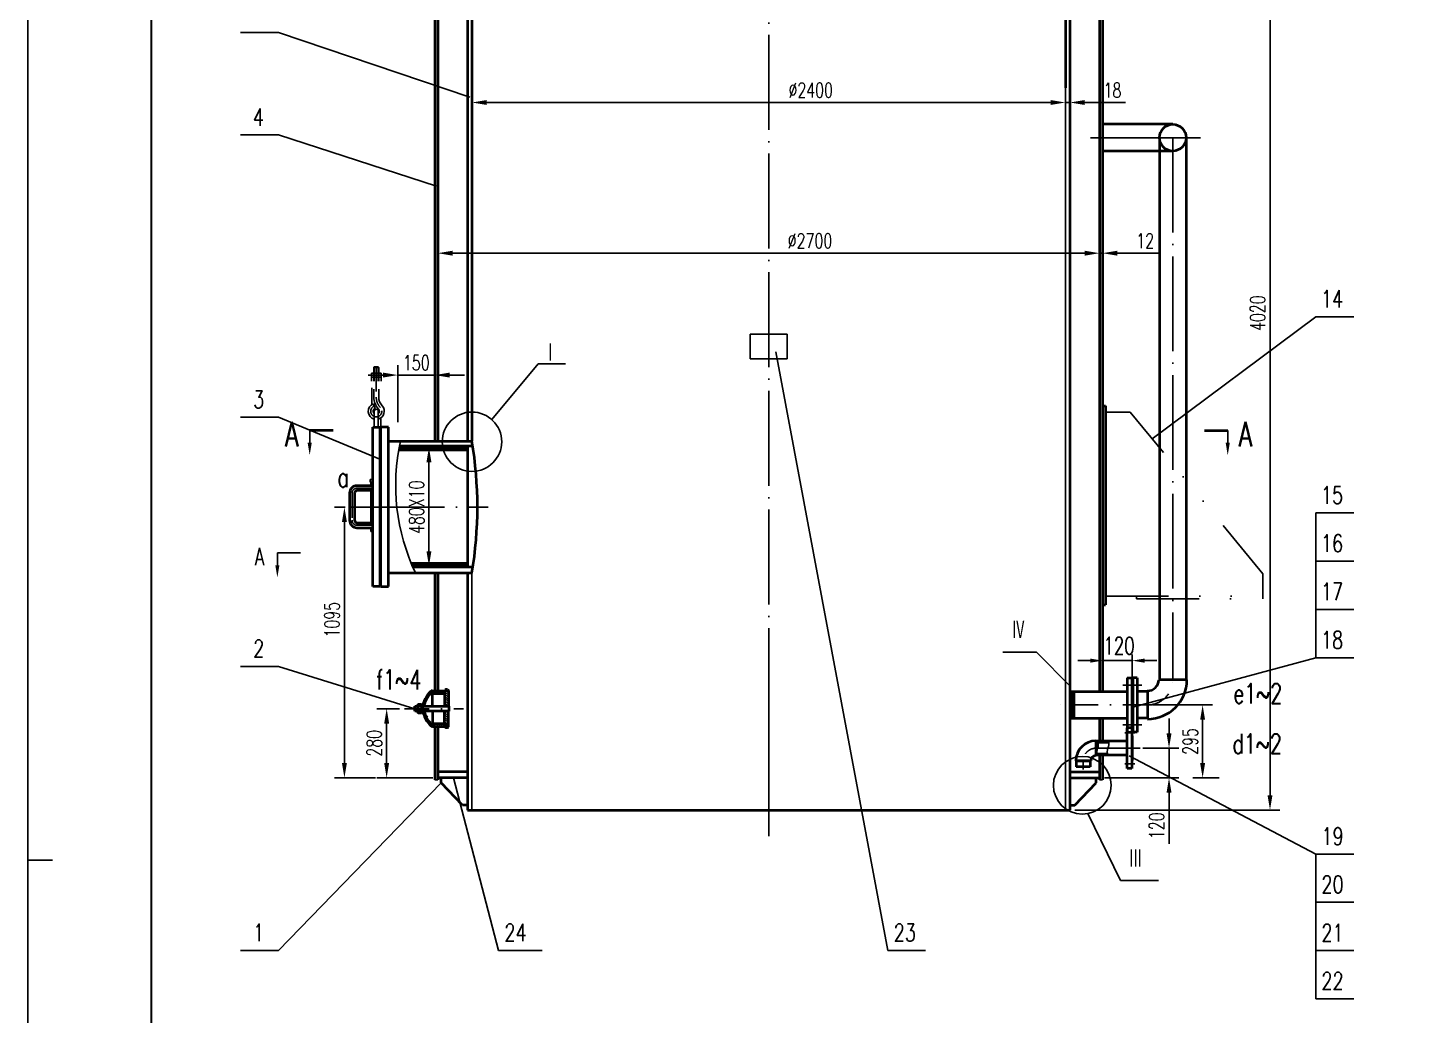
# Model space of a CAD drawing. Extents: x 707610 to 724430, y 95426 to 107306.
# Drawn here: x 707610 to 713225, y 100739 to 104733 of the extents above; entities that cross this region are included whole.
import ezdxf

# ---------------------------------------------------------------- set-up
doc = ezdxf.new("R2010")
doc.units = 0
doc.header["$LTSCALE"] = 20
for name, pattern in [('ACAD_ISO02W100', [15, 12, -3]), ('ACAD_ISO04W100', [30, 24, -3, 0, -3]), ('CENTER', [2.23, 2, -0.1, 0.03, -0.1]), ('DASHDOT', [1, 0.5, -0.25, 0, -0.25]), ('DIVIDE', [31.75, 12.7, -6.35, 0, -6.35, 0, -6.35])]:
    doc.linetypes.add(name, pattern=pattern)
for name, color, linetype in [('2', 1, 'Continuous'), ('CDR_DIM', 7, 'Continuous'), ('CDR_DWG1', 1, 'Continuous'), ('CDR_TEXT', 7, 'Continuous'), ('K1', 4, 'Continuous'), ('tankx', 2, 'CENTER'), ('tanky', 7, 'Continuous'), ('图层1', 7, 'Continuous'), ('图层2', 2, 'DASHDOT'), ('图层3', 2, 'Continuous'), ('图层4', 6, 'ACAD_ISO02W100'), ('图层6', 3, 'DIVIDE')]:
    doc.layers.add(name, color=color, linetype=linetype)
doc.layers.add('图层5', color=1, linetype='Continuous', lineweight=40)
doc.styles.add('hzfs', font='simplex.shx', dxfattribs={"width": 0.7, "bigfont": 'hzfs.shx'})
doc.dimstyles.new('PVCAD$0', dxfattribs={"dimscale": 20, "dimtxt": 3, "dimasz": 3, "dimexe": 2, "dimexo": 1, "dimgap": 1, "dimtad": 1, "dimdec": 0, "dimzin": 0, "dimdsep": 46, "dimtxsty": 'hzfs', "dimcen": 0, "dimclrd": 4, "dimclre": 4, "dimclrt": 7, "dimadec": 0, "dimazin": 0, "dimtfac": 0.7, "dimtmove": 0, "dimatfit": 0, "dimfxl": 0, "dimlwd": -1, "dimlwe": -1, "dimarcsym": 0})
pattern_1 = [(135, (711202.474, 93388.329), (-4.490128, -4.490128), [])]
pattern_2 = [(135, (448267.8189, -14691.455), (-1.122532015, -1.122532015), []), (225, (448267.8189, -14691.455), (1.122532015, -1.122532015), [])]

# ---------------------------------------------------------------- blocks, each defined once
blk = doc.blocks.new('*D108')
at = {"layer": 'CDR_DIM', "color": 4}
for p, q in [((712158.3, 101993.8), (712400.9, 101993.8)), ((712360.9, 101758.8), (712360.9, 101933.8)), ((712428.4, 101698.8), (712320.9, 101698.8))]:
    blk.add_line(p, q, dxfattribs=at)
for points in [[(712350.9, 101933.8), (712370.9, 101933.8), (712360.9, 101993.8)], [(712350.9, 101758.8), (712370.9, 101758.8), (712360.9, 101698.8)]]:
    blk.add_solid(points, dxfattribs=at)
at = {"layer": 'Defpoints', "color": 0}
for p in [(712138.3, 101993.8), (712360.9, 101993.8), (712448.4, 101698.8)]:
    blk.add_point(p, dxfattribs=at)
at = {"layer": 'CDR_DIM', "color": 7, "insert": (712310.9, 101846.3), "char_height": 60, "attachment_point": 5, "rotation": 90, "style": 'hzfs'}
blk.add_mtext('295', dxfattribs=at)
blk = doc.blocks.new('*D135')
at = {"layer": 'CDR_DIM', "color": 4}
for p, q in [((712225, 101878.8), (712225, 101938.8)), ((712118.7, 101818.8), (712265, 101818.8)), ((712225, 101818.8), (712225, 101698.8)), ((711964.3, 101698.8), (712265, 101698.8)), ((712225, 101638.8), (712225, 101431.6))]:
    blk.add_line(p, q, dxfattribs=at)
for points in [[(712215, 101878.8), (712235, 101878.8), (712225, 101818.8)], [(712215, 101638.8), (712235, 101638.8), (712225, 101698.8)]]:
    blk.add_solid(points, dxfattribs=at)
at = {"layer": 'Defpoints', "color": 0}
for p in [(712098.7, 101818.8), (711944.3, 101698.8), (712225, 101698.8)]:
    blk.add_point(p, dxfattribs=at)
at = {"layer": 'CDR_DIM', "color": 7, "insert": (712175, 101505.2), "char_height": 60, "attachment_point": 5, "rotation": 90, "style": 'hzfs'}
blk.add_mtext('120', dxfattribs=at)
blk = doc.blocks.new('*D136')
at = {"layer": 'CDR_DIM', "color": 4}
for p, q in [((709113.4, 101978.8), (709021.3, 101978.8)), ((709061.3, 101918.8), (709061.3, 101758.8)), ((709248.3, 101698.8), (709021.3, 101698.8))]:
    blk.add_line(p, q, dxfattribs=at)
for points in [[(709051.3, 101918.8), (709071.3, 101918.8), (709061.3, 101978.8)], [(709051.3, 101758.8), (709071.3, 101758.8), (709061.3, 101698.8)]]:
    blk.add_solid(points, dxfattribs=at)
at = {"layer": 'Defpoints', "color": 0}
for p in [(709133.4, 101978.8), (709061.3, 101698.8), (709268.3, 101698.8)]:
    blk.add_point(p, dxfattribs=at)
at = {"layer": 'CDR_DIM', "color": 7, "insert": (709011.3, 101838.8), "char_height": 60, "attachment_point": 5, "rotation": 90, "style": 'hzfs'}
blk.add_mtext('280', dxfattribs=at)
blk = doc.blocks.new('*D109')
at = {"layer": 'CDR_DIM', "color": 4}
for p, q in [((708893.7, 102793.8), (708850.5, 102793.8)), ((708890.5, 102733.8), (708890.5, 101758.8)), ((709016.3, 101698.8), (708850.5, 101698.8))]:
    blk.add_line(p, q, dxfattribs=at)
for points in [[(708880.5, 102733.8), (708900.5, 102733.8), (708890.5, 102793.8)], [(708880.5, 101758.8), (708900.5, 101758.8), (708890.5, 101698.8)]]:
    blk.add_solid(points, dxfattribs=at)
at = {"layer": 'Defpoints', "color": 0}
for p in [(708913.7, 102793.8), (708890.5, 101698.8), (709036.3, 101698.8)]:
    blk.add_point(p, dxfattribs=at)
at = {"layer": 'CDR_DIM', "color": 7, "insert": (708840.5, 102338.8), "char_height": 60, "attachment_point": 5, "rotation": 90, "style": 'hzfs'}
blk.add_mtext('1095', dxfattribs=at)
blk = doc.blocks.new('*D110')
at = {"layer": 'CDR_DIM', "color": 4}
for p, q in [((709406.3, 104243.2), (709406.3, 104471.1)), ((709466.3, 104431.1), (711746.3, 104431.1)), ((711806.3, 104007.2), (711806.3, 104471.1))]:
    blk.add_line(p, q, dxfattribs=at)
for points in [[(709466.3, 104441.1), (709466.3, 104421.1), (709406.3, 104431.1)], [(711746.3, 104441.1), (711746.3, 104421.1), (711806.3, 104431.1)]]:
    blk.add_solid(points, dxfattribs=at)
at = {"layer": 'Defpoints', "color": 0}
for p in [(711806.3, 104431.1), (709406.3, 104223.2), (711806.3, 103987.2)]:
    blk.add_point(p, dxfattribs=at)
at = {"layer": 'CDR_DIM', "color": 7, "insert": (710776.1, 104481.1), "char_height": 60, "attachment_point": 5, "style": 'hzfs'}
blk.add_mtext('%%c2400', dxfattribs=at)
blk = doc.blocks.new('*D111')
at = {"layer": 'CDR_DIM', "color": 4}
for p, q in [((711884.3, 103821.5), (711824.3, 103821.5)), ((711944.3, 103841.5), (711944.3, 103861.5)), ((711944.3, 103821.5), (711956.3, 103821.5)), ((711956.3, 103841.5), (711956.3, 103861.5)), ((712016.3, 103821.5), (712180.6, 103821.5))]:
    blk.add_line(p, q, dxfattribs=at)
for points in [[(711884.3, 103831.5), (711884.3, 103811.5), (711944.3, 103821.5)], [(712016.3, 103831.5), (712016.3, 103811.5), (711956.3, 103821.5)]]:
    blk.add_solid(points, dxfattribs=at)
at = {"layer": 'Defpoints', "color": 0}
for p in [(711944.3, 103821.5), (711956.3, 103821.5), (711956.3, 103821.5)]:
    blk.add_point(p, dxfattribs=at)
at = {"layer": 'CDR_DIM', "color": 7, "insert": (712128.5, 103871.5), "char_height": 60, "attachment_point": 5, "style": 'hzfs'}
blk.add_mtext('12', dxfattribs=at)
blk = doc.blocks.new('*D137')
at = {"layer": 'CDR_DIM', "color": 4}
for p, q in [((709106.3, 103137.3), (709106.3, 103368.4)), ((709256.3, 103148.7), (709256.3, 103368.4)), ((709046.3, 103328.4), (708986.3, 103328.4)), ((709106.3, 103328.4), (709256.3, 103328.4)), ((709316.3, 103328.4), (709376.3, 103328.4))]:
    blk.add_line(p, q, dxfattribs=at)
for points in [[(709046.3, 103338.4), (709046.3, 103318.4), (709106.3, 103328.4)], [(709316.3, 103338.4), (709316.3, 103318.4), (709256.3, 103328.4)]]:
    blk.add_solid(points, dxfattribs=at)
at = {"layer": 'Defpoints', "color": 0}
for p in [(709256.3, 103328.4), (709106.3, 103117.3), (709256.3, 103128.7)]:
    blk.add_point(p, dxfattribs=at)
at = {"layer": 'CDR_DIM', "color": 7, "insert": (709181.3, 103378.4), "char_height": 60, "attachment_point": 5, "style": 'hzfs'}
blk.add_mtext('150', dxfattribs=at)
blk = doc.blocks.new('*D150')
at = {"layer": 'CDR_DIM', "color": 4}
for p, q in [((709268.3, 103841.5), (709268.3, 103861.5)), ((709328.3, 103821.5), (711884.3, 103821.5)), ((711944.3, 103841.5), (711944.3, 103861.5))]:
    blk.add_line(p, q, dxfattribs=at)
for points in [[(709328.3, 103831.5), (709328.3, 103811.5), (709268.3, 103821.5)], [(711884.3, 103831.5), (711884.3, 103811.5), (711944.3, 103821.5)]]:
    blk.add_solid(points, dxfattribs=at)
at = {"layer": 'Defpoints', "color": 0}
for p in [(709268.3, 103821.5), (711944.3, 103821.5), (711944.3, 103821.5)]:
    blk.add_point(p, dxfattribs=at)
at = {"layer": 'CDR_DIM', "color": 7, "insert": (710773.2, 103871.5), "char_height": 60, "attachment_point": 5, "style": 'hzfs'}
blk.add_mtext('%%C2700', dxfattribs=at)
blk = doc.blocks.new('*D103')
at = {"layer": 'CDR_DIM', "color": 4}
for p, q in [((709212.4, 103035.8), (709192.4, 103035.8)), ((709232.4, 102975.8), (709232.4, 102615.8)), ((709212.4, 102555.8), (709192.4, 102555.8))]:
    blk.add_line(p, q, dxfattribs=at)
for points in [[(709222.4, 102975.8), (709242.4, 102975.8), (709232.4, 103035.8)], [(709222.4, 102615.8), (709242.4, 102615.8), (709232.4, 102555.8)]]:
    blk.add_solid(points, dxfattribs=at)
at = {"layer": 'Defpoints', "color": 0}
for p in [(709232.4, 103035.8), (709232.4, 102555.8), (709232.4, 102555.8)]:
    blk.add_point(p, dxfattribs=at)
at = {"layer": 'CDR_DIM', "color": 7, "insert": (709182.4, 102793.8), "char_height": 60, "attachment_point": 5, "rotation": 90, "style": 'hzfs'}
blk.add_mtext('480X10', dxfattribs=at)
blk = doc.blocks.new('*D353')
at = {"color": 4}
for p, q in [((711746.3, 104431.1), (711686.3, 104431.1)), ((711806.3, 104451.1), (711806.3, 104471.1)), ((711806.3, 104431.1), (711824.3, 104431.1)), ((711824.3, 104451.1), (711824.3, 104471.1)), ((711884.3, 104431.1), (712048.6, 104431.1))]:
    blk.add_line(p, q, dxfattribs=at)
for points in [[(711746.3, 104441.1), (711746.3, 104421.1), (711806.3, 104431.1)], [(711884.3, 104441.1), (711884.3, 104421.1), (711824.3, 104431.1)]]:
    blk.add_solid(points, dxfattribs=at)
at = {"layer": 'Defpoints', "color": 0}
for p in [(711806.3, 104431.1), (711824.3, 104431.1), (711824.3, 104431.1)]:
    blk.add_point(p, dxfattribs=at)
at = {"color": 7, "insert": (711996.5, 104481.1), "char_height": 60, "attachment_point": 5, "style": 'hzfs'}
blk.add_mtext('18', dxfattribs=at)
blk = doc.blocks.new('*D355')
at = {"layer": '2', "color": 4}
for p, q in [((712088.3, 105588.8), (712673.4, 105588.8)), ((712633.4, 101628.8), (712633.4, 105528.8)), ((711844.3, 101568.8), (712673.4, 101568.8))]:
    blk.add_line(p, q, dxfattribs=at)
for points in [[(712623.4, 105528.8), (712643.4, 105528.8), (712633.4, 105588.8)], [(712623.4, 101628.8), (712643.4, 101628.8), (712633.4, 101568.8)]]:
    blk.add_solid(points, dxfattribs=at)
at = {"layer": 'Defpoints', "color": 0}
for p in [(712068.3, 105588.8), (712633.4, 105588.8), (711824.3, 101568.8)]:
    blk.add_point(p, dxfattribs=at)
at = {"layer": '2', "color": 7, "insert": (712583.4, 103578.8), "char_height": 60, "attachment_point": 5, "rotation": 90, "style": 'hzfs'}
blk.add_mtext('4020', dxfattribs=at)

msp = doc.modelspace()

# ---------------------------------------------------------------- hatches: boundary and pattern name
at = {"layer": '图层1', "lineweight": -3}
h = msp.add_hatch(dxfattribs=at)
h.set_pattern_fill('ANSI31', color=256, scale=2, angle=90, style=0)
h.set_pattern_definition(pattern_1)
edge = h.paths.add_edge_path()
edge.add_line((709207.3, 101988.8), (709212.2, 101988.8))
edge.add_ellipse((709246.8, 101967.5), major_axis=(-15.6, -80.2), ratio=0.472685, start_angle=234.7998, end_angle=259.9553, ccw=False)
edge.add_line((709224.8, 102019.8), (709224.8, 102031.6))
edge.add_ellipse((709246.8, 101978.8), major_axis=(-18.3, -79), ratio=0.502093, start_angle=235.031, end_angle=269.4122)
edge = h.paths.add_edge_path()
edge.add_line((709246.8, 102044.5), (709246.8, 102054.3))
edge.add_ellipse((709246.8, 101978.8), major_axis=(-18.3, -79), ratio=0.502093, start_angle=204.7806, end_angle=235.031)
edge.add_line((709224.8, 102031.6), (709224.8, 102019.8))
edge.add_ellipse((709246.8, 101967.5), major_axis=(-15.6, -80.2), ratio=0.472685, start_angle=202.3925, end_angle=234.7998, ccw=False)
h = msp.add_hatch(dxfattribs=at)
h.set_pattern_fill('ANSI31', color=256, scale=2, angle=180, style=0)
h.set_pattern_definition([(225, (711202.474, 93388.329), (4.490128, -4.490128), [])])
h.paths.add_polyline_path([(709263.1, 102050.8), (709263.1, 102039.5), (709296.8, 102039.5), (709296.8, 102050.8)])
h.paths.add_polyline_path([(709263.1, 102039.5), (709263.1, 102050.8), (709246.8, 102050.8), (709246.8, 102039.5)])
h = msp.add_hatch(dxfattribs=at)
h.set_pattern_fill('ANSI31', color=256, scale=2, angle=90, style=0)
h.set_pattern_definition(pattern_1)
h.paths.add_polyline_path([(709310.8, 101989.7), (709310.8, 102007.2), (709310.8, 102052.8), (709307.8, 102055.8), (709299.8, 102055.8), (709299.8, 102038.8), (709295.8, 102038.8), (709294.8, 102037.8), (709294.8, 101989.7)])
h = msp.add_hatch(dxfattribs=at)
h.set_pattern_fill('ANSI37', color=256, scale=0.5, angle=90, style=0)
h.set_pattern_definition(pattern_2)
h.paths.add_polyline_path([(709299.8, 102055.5), (709299.8, 102039.3), (709296.8, 102039.3), (709296.8, 102055.5)])
h = msp.add_hatch(dxfattribs=at)
h.set_pattern_fill('ANSI31', color=256, scale=2, angle=90, style=0)
h.set_pattern_definition(pattern_1)
edge = h.paths.add_edge_path()
edge.add_ellipse((709246.8, 101990), major_axis=(-15.6, 80.2), ratio=0.472685, start_angle=100.0447, end_angle=157.6075, ccw=False)
edge.add_line((709212.2, 101968.8), (709207.3, 101968.8))
edge.add_ellipse((709246.8, 101978.8), major_axis=(-16.1, 76.1), ratio=0.522809, start_angle=91.179, end_angle=116.555)
edge.add_ellipse((709246.8, 101978.8), major_axis=(-16.1, 76.1), ratio=0.522809, start_angle=116.555, end_angle=131.9786)
edge.add_ellipse((709246.8, 101978.8), major_axis=(-16.1, 76.1), ratio=0.522809, start_angle=131.9786, end_angle=157.9322)
edge.add_line((709246.8, 101905.1), (709246.8, 101913))
h = msp.add_hatch(dxfattribs=at)
h.set_pattern_fill('ANSI31', color=256, scale=2, angle=90, style=0)
h.set_pattern_definition(pattern_1)
h.paths.add_polyline_path([(709299.6, 101967.8), (709294.8, 101967.8), (709294.8, 101962.3), (709310.8, 101962.3), (709310.8, 101967.8)])
h = msp.add_hatch(dxfattribs=at)
h.set_pattern_fill('ANSI31', color=256, scale=2, angle=90, style=0)
h.set_pattern_definition([(135, (448267.819, -14691.455), (-4.49012806, -4.49012806), [])])
h.paths.add_polyline_path([(709294.8, 101962.3), (709294.8, 101946.8), (709299.8, 101946.8), (709299.8, 101918.8), (709299.8, 101901.8), (709307.8, 101901.8), (709310.8, 101904.8), (709310.8, 101962.3)])
h.paths.add_polyline_path([(709294.8, 101946.8), (709294.8, 101919.8), (709295.8, 101918.8), (709299.8, 101918.8), (709299.8, 101946.8)], flags=17)
h.paths.add_polyline_path([(709298.6, 101942), (709295.9, 101942), (709295.9, 101946.5), (709298.6, 101946.5)], flags=24)
h = msp.add_hatch(dxfattribs=at)
h.set_pattern_fill('ANSI31', color=256, scale=2, angle=180, style=0)
h.set_pattern_definition([(225, (448267.819, -14691.455), (4.49012806, -4.49012806), [])])
h.paths.add_polyline_path([(709263.1, 101918), (709263.1, 101906.8), (709296.8, 101906.8), (709296.8, 101918)])
h.paths.add_polyline_path([(709246.8, 101918), (709246.8, 101906.8), (709263.1, 101906.8), (709263.1, 101918)])
h = msp.add_hatch(dxfattribs=at)
h.set_pattern_fill('ANSI37', color=256, scale=0.5, angle=90, style=0)
h.set_pattern_definition(pattern_2)
h.paths.add_polyline_path([(709299.8, 101902), (709299.8, 101918.3), (709296.8, 101918.3), (709296.8, 101902)])

# ---------------------------------------------------------------- linework, layer by layer
for p, q in [((707610.1, 107306.3), (707610.1, 95426.3)), ((709011.4, 103361.4), (709011.4, 103304.3)), ((709027.4, 103361.4), (709027.4, 103304.3)), ((708713.6, 102609.3), (708619.4, 102609.3)), ((707610.1, 101366.3), (707710.1, 101366.3)), ((708623.4, 101001), (708470.2, 101001))]:
    msp.add_line(p, q)
at = {"layer": 'CDR_DIM', "ltscale": 30}
for p, q in [((708623.4, 104714.9), (709397.4, 104452.5)), ((708623.4, 104300.8), (709262.9, 104092.5)), ((712819.1, 103564.6), (712157.2, 103070.2)), ((711087.5, 101001), (710634.9, 103422)), ((709673.7, 103374), (709486.1, 103148.6)), ((708623.4, 103158), (709033.3, 102987.7)), ((711828, 102067.1), (711688.9, 102208)), ((711956.3, 102118.2), (711956.3, 102198.2)), ((712076.3, 102068.9), (712076.3, 102198.2)), ((711906.3, 102173.2), (711856.3, 102173.2)), ((711956.3, 102173.2), (712076.3, 102173.2)), ((712819.1, 102185.1), (712078.3, 101984.3)), ((712126.3, 102173.2), (712176.3, 102173.2)), ((712076.3, 101868.3), (712076.3, 102000.8)), ((712819.1, 101390.6), (712064.4, 101788.4)), ((709513.3, 101001), (709332.1, 101698.8)), ((711896.8, 101554.1), (712028.8, 101283.5))]:
    msp.add_line(p, q, dxfattribs=at)
at = {"layer": 'CDR_DIM', "color": 1, "ltscale": 30}
for p, q in [((711806.3, 101568.8), (711806.3, 104710.8)), ((709406.3, 101568.8), (709406.3, 102528.8))]:
    msp.add_line(p, q, dxfattribs=at)
at = {"layer": 'CDR_DIM'}
for p, q in [((709784.3, 103374), (709673.7, 103374)), ((711688.9, 102208), (711552.6, 102208)), ((709282.2, 101678.8), (708623.4, 101001)), ((712181.9, 101283.5), (712028.8, 101283.5))]:
    msp.add_line(p, q, dxfattribs=at)
at = {"layer": 'CDR_DIM', "color": 0, "ltscale": 30}
for p, q in [((708750.2, 103104.3), (708750.2, 103049.3)), ((708750.2, 103054.3), (708750.2, 103104.3)), ((712462.4, 103104.3), (712462.4, 103049.3)), ((712462.4, 103054.3), (712462.4, 103104.3))]:
    msp.add_line(p, q, dxfattribs=at)
at = {"layer": 'CDR_DIM'}
msp.add_lwpolyline([(709174.8, 101978.8), (708623.4, 102150.1), (708470.2, 102150.1)], dxfattribs=at)
at = {"layer": 'CDR_DIM', "ltscale": 30}
for centre, radius in [((709406.3, 103058.8), 120.2), ((711874.4, 101668.8), 116.9)]:
    msp.add_circle(centre, radius, dxfattribs=at)
for points in [[(711906.3, 102181.5), (711906.3, 102164.8), (711956.3, 102173.2)], [(712126.3, 102181.5), (712126.3, 102164.8), (712076.3, 102173.2)]]:
    msp.add_solid(points, dxfattribs=at)
at = {"layer": 'CDR_DWG1'}
for p, q in [((708999.4, 103304.3), (708999.4, 103336.3)), ((708999.4, 103336.3), (709039.4, 103336.3)), ((709039.4, 103320.3), (708999.4, 103320.3)), ((709009.4, 103358.9), (709011.4, 103361.4)), ((709029.4, 103358.9), (709009.4, 103358.9)), ((709009.4, 103358.9), (709009.4, 103304.3)), ((709027.4, 103361.4), (709011.4, 103361.4)), ((709029.4, 103358.9), (709027.4, 103361.4)), ((709029.4, 103358.9), (709029.4, 103304.3)), ((709039.4, 103336.3), (709039.4, 103304.3)), ((709001.4, 103276.3), (709001.4, 103209)), ((709009.4, 103270.8), (709009.4, 103238.6)), ((709029.4, 103270.8), (709029.4, 103238.6)), ((709015.4, 103193.8), (709008, 103212.4)), ((709011.4, 103114.9), (709011.4, 103181.9)), ((709027.4, 103114.9), (709027.4, 103181.9)), ((709038.3, 103118.3), (709038.3, 103154.9)), ((708995.3, 102905.8), (708995.3, 102895.8)), ((709005.3, 102905.8), (708995.3, 102905.8)), ((709005.3, 102895.8), (708995.3, 102895.8)), ((708997.8, 102895.8), (708997.8, 102880.8)), ((708997.8, 102860.8), (708997.8, 102730.8)), ((708997.8, 102710.8), (708997.8, 102695.8)), ((708997.8, 102695.8), (709005.3, 102695.8)), ((709299.8, 102038.8), (709299.8, 102055.8))]:
    msp.add_line(p, q, dxfattribs=at)
for centre, radius, start, end in [((709019.4, 103181.9), 32.5, 110.4915, 255.75), ((709079.4, 103238.6), 70, 180, 223.3418), ((709019.4, 103181.9), 32.5, 284.25, 43.3418), ((709079.4, 103238.6), 50, 180, 223.3418), ((709019.4, 103181.9), 12.5, 108.6033, 230.2082), ((709019.4, 103181.9), 8, 0, 180), ((709019.4, 103181.9), 12.5, 309.7918, 43.3418)]:
    msp.add_arc(centre, radius, start, end, dxfattribs=at)
at = {"layer": 'CDR_TEXT'}
msp.add_arc((709921.9, 102882.8), 824, 167.5279, 205.4466, dxfattribs=at)
at = {"layer": 'K1', "const_width": 8}
msp.add_lwpolyline([(724230.1, 95626.3), (724230.1, 107106.3), (708110.1, 107106.3), (708110.1, 95626.3)], close=True, dxfattribs=at)
at = {"layer": 'tankx', "ltscale": 30}
msp.add_line((710606.3, 101568.8), (710606.3, 102018.8), dxfattribs=at)
at = {"layer": 'tankx', "color": 1, "ltscale": 30}
for p, q in [((709268.3, 101691.4), (709256.3, 101691.4)), ((711944.3, 101691.4), (711956.3, 101691.4))]:
    msp.add_line(p, q, dxfattribs=at)
at = {"layer": 'tanky'}
for p, q in [((708623.4, 104714.9), (708470.2, 104714.9)), ((708623.4, 104300.8), (708470.2, 104300.8)), ((712972.2, 103564.6), (712819.1, 103564.6)), ((708623.4, 103158), (708470.2, 103158)), ((712972.2, 102770.7), (712819.1, 102770.7)), ((712819.1, 102770.7), (712819.1, 102380.5)), ((708619.4, 102559.3), (708619.4, 102609.3)), ((708619.4, 102609.3), (708619.4, 102554.3)), ((712972.2, 102575.9), (712819.1, 102575.9)), ((712819.1, 102575.3), (712819.1, 102185.1)), ((712972.2, 102380.5), (712819.1, 102380.5)), ((712972.2, 102185.1), (712819.1, 102185.1)), ((712819.1, 101390.6), (712819.1, 101000.4)), ((712972.2, 101390.6), (712819.1, 101390.6)), ((712972.2, 101195.8), (712819.1, 101195.8)), ((712819.1, 101195.5), (712819.1, 100805.2)), ((709690.7, 101001), (709513.3, 101001)), ((711240.7, 101001), (711087.5, 101001)), ((712972.2, 101000.4), (712819.1, 101000.4)), ((712972.2, 100805.2), (712819.1, 100805.2))]:
    msp.add_line(p, q, dxfattribs=at)
msp.add_solid([(708611, 102559.3), (708627.7, 102559.3), (708619.4, 102509.3)], dxfattribs=at)
at = {"layer": '图层1', "lineweight": -3}
for p, q in [((709299.8, 102038.8), (709299.8, 102054.4)), ((709174.8, 101987.8), (709185.8, 101987.8)), ((709185.8, 101969.8), (709174.8, 101969.8))]:
    msp.add_line(p, q, dxfattribs=at)
at = {"layer": '图层1'}
for centre, radius, start, end in [((711982.5, 101804.2), 49.2, 162.739, 196.3939), ((711896.8, 101836.5), 42.5, 335.4015, 14.7045), ((712024.4, 101804.2), 49.2, 162.739, 196.3939), ((711938.7, 101836.5), 42.5, 335.4015, 14.7045)]:
    msp.add_arc(centre, radius, start, end, dxfattribs=at)
at = {"layer": '图层2', "linetype": 'ACAD_ISO04W100', "ltscale": 0.8}
for p, q in [((710606.3, 105664.6), (710606.3, 101462.7)), ((712240.3, 104288.8), (712240.3, 102095.8)), ((708911.3, 102793.8), (709472.4, 102793.8))]:
    msp.add_line(p, q, dxfattribs=at)
at = {"layer": '图层2', "linetype": 'ACAD_ISO04W100'}
for p, q in [((711907.5, 104288.8), (712352.9, 104288.8)), ((712076.3, 101818.8), (711929.3, 101818.8))]:
    msp.add_line(p, q, dxfattribs=at)
at = {"layer": '图层2', "ltscale": 10}
for p, q in [((709019.4, 103361.4), (709019.4, 103238.6)), ((709005.3, 102870.8), (708941.3, 102870.8)), ((708921.3, 102850.8), (708921.3, 102740.8)), ((708941.3, 102720.8), (709005.3, 102720.8)), ((712037.7, 102073.8), (712095.6, 102073.8)), ((712114.9, 102073.8), (712057.1, 102073.8)), ((709133.4, 101978.8), (709371.9, 101978.8)), ((712138.3, 101993.8), (711770.6, 101993.8)), ((712037.7, 101913.8), (712095.6, 101913.8)), ((712114.9, 101913.8), (712057.1, 101913.8)), ((712046.3, 101881.3), (712086.3, 101881.3)), ((711929.3, 101818.8), (712098.7, 101818.8)), ((712108.7, 101818.8), (712076.3, 101818.8)), ((712046.3, 101756.3), (712086.3, 101756.3))]:
    msp.add_line(p, q, dxfattribs=at)
at = {"layer": '图层2', "ltscale": 5}
msp.add_line((711878.3, 101767.8), (711878.3, 101732.3), dxfattribs=at)
at = {"layer": '图层2', "ltscale": 10}
for centre, radius, start, end in [((709019.3, 103182), 22.5, 109.7901, 43.1234), ((709079.4, 103238.6), 60, 180, 223.3418), ((708941.4, 102850.7), 20.1, 90.2843, 179.7157), ((708941.4, 102740.9), 20.1, 180.2843, 269.7157), ((712138.3, 102095.8), 102, 270, 0)]:
    msp.add_arc(centre, radius, start, end, dxfattribs=at)
at = {"layer": '图层2', "ltscale": 5}
msp.add_arc((711929.3, 101767.8), 51, 90, 180, dxfattribs=at)
at = {"layer": '图层4', "ltscale": 5}
for p, q in [((710531.3, 103493.8), (710531.3, 103393.8)), ((710531.3, 103493.8), (710681.3, 103493.8)), ((710681.3, 103493.8), (710681.3, 103393.8)), ((710531.3, 103393.8), (710681.3, 103393.8))]:
    msp.add_line(p, q, dxfattribs=at)
at = {"layer": '图层5'}
for p, q in [((709388.3, 105504.8), (709388.3, 103060.8)), ((709406.3, 105504.8), (709406.3, 103060.8)), ((711806.3, 105504.8), (711806.3, 104490.8)), ((711824.3, 105504.8), (711824.3, 104490.8)), ((711956.3, 105504.8), (711956.3, 104490.8)), ((711944.3, 105447.8), (711944.3, 104490.8)), ((709256.3, 105270.8), (709256.3, 103060.8)), ((709268.3, 105270.8), (709268.3, 103060.8)), ((711824.3, 104710.8), (711824.3, 101568.8)), ((711944.3, 104710.8), (711944.3, 102047.8)), ((711956.3, 104710.8), (711956.3, 102047.8)), ((712240.3, 104342.8), (711956.3, 104342.8)), ((712186.3, 104288.8), (712186.3, 102095.8)), ((712294.3, 104288.8), (712294.3, 102095.8)), ((712240.3, 104234.8), (711956.3, 104234.8)), ((711956.3, 103203.8), (711968.3, 103203.8)), ((711968.3, 103203.8), (711968.3, 102398.8)), ((709005.3, 103118.3), (709033.3, 103118.3)), ((709005.3, 102473.3), (709005.3, 103118.3)), ((709033.3, 103118.3), (709033.3, 102473.3)), ((709068.3, 103118.3), (709036.3, 103118.3)), ((709036.3, 103118.3), (709036.3, 102473.3)), ((709068.3, 102473.3), (709068.3, 103118.3)), ((709068.3, 103060.8), (709406.3, 103060.8)), ((709409.5, 103040.8), (709113.1, 103040.8)), ((709005.3, 102880.8), (708941.3, 102880.8)), ((709005.3, 102860.8), (708941.3, 102860.8)), ((708911.3, 102850.8), (708911.3, 102740.8)), ((708931.3, 102850.8), (708931.3, 102740.8)), ((708941.3, 102730.8), (709005.3, 102730.8)), ((708941.3, 102710.8), (709005.3, 102710.8)), ((709068.3, 102528.8), (709406.3, 102528.8)), ((709168.3, 102565.8), (709161.3, 102565.8)), ((709409.8, 102550.8), (709167.7, 102550.8)), ((709256.3, 102528.8), (709256.3, 102050.8)), ((709268.3, 102528.8), (709268.3, 102050.8)), ((709388.3, 102528.8), (709388.3, 101568.8)), ((709033.3, 102473.3), (709005.3, 102473.3)), ((709036.3, 102473.3), (709068.3, 102473.3)), ((711968.3, 102434.8), (711968.3, 102398.8)), ((711956.3, 102398.8), (711968.3, 102398.8)), ((712056.3, 102103.8), (712056.3, 101883.8)), ((712056.3, 102103.8), (712074.3, 102103.8)), ((712074.3, 102103.8), (712074.3, 101883.8)), ((712096.3, 102103.8), (712078.3, 102103.8)), ((712078.3, 102103.8), (712078.3, 101883.8)), ((712096.3, 102103.8), (712096.3, 101883.8)), ((712297.3, 102095.8), (712183.3, 102095.8)), ((709246.8, 101988.8), (709246.8, 102054.3)), ((709246.8, 102050.8), (709296.8, 102050.8)), ((709296.8, 102039.5), (709246.8, 102039.5)), ((709295.8, 102038.8), (709294.8, 102037.8)), ((709294.8, 102037.8), (709294.8, 101988.8)), ((709299.8, 102038.8), (709295.8, 102038.8)), ((709296.8, 102039.3), (709296.8, 102055.5)), ((709299.8, 102055.5), (709296.8, 102055.5)), ((709299.8, 102039.3), (709296.8, 102039.3)), ((709307.8, 102055.8), (709299.8, 102055.8)), ((709307.8, 102055.8), (709310.8, 102052.8)), ((709310.8, 102052.8), (709310.8, 101988.8)), ((711831.3, 101939.8), (711831.3, 102047.8)), ((711831.3, 102047.8), (712056.3, 102047.8)), ((711841.3, 101939.8), (711841.3, 102047.8)), ((712074.3, 102071.8), (712076.3, 102071.8)), ((712076.3, 102071.8), (712076.3, 101915.8)), ((712076.3, 102071.8), (712076.3, 101915.8)), ((712078.3, 102071.8), (712076.3, 102071.8)), ((712138.3, 102047.8), (712096.3, 102047.8)), ((712138.3, 102050.8), (712138.3, 101936.8)), ((709174.8, 101987.8), (709175.8, 101988.8)), ((709174.8, 101969.8), (709174.8, 101987.8)), ((709174.8, 101969.8), (709175.8, 101968.8)), ((709175.8, 101988.8), (709185.8, 101988.8)), ((709175.8, 101968.8), (709175.8, 101988.8)), ((709185.8, 101968.8), (709175.8, 101968.8)), ((709188.5, 101996.1), (709185.8, 101990.7)), ((709185.8, 101990.7), (709185.8, 101966.9)), ((709185.8, 101966.9), (709188.5, 101961.5)), ((709201.1, 101996.1), (709188.5, 101996.1)), ((709201.1, 101987.4), (709188.5, 101987.4)), ((709201.1, 101970.1), (709188.5, 101970.1)), ((709188.5, 101961.5), (709201.1, 101961.5)), ((709203.8, 101990.7), (709201.1, 101996.1)), ((709201.1, 101961.5), (709203.8, 101966.9)), ((709203.8, 101960.3), (709203.8, 101997.3)), ((709203.8, 101997.3), (709206.8, 101997.3)), ((709203.8, 101966.9), (709203.8, 101990.7)), ((709206.8, 101997.3), (709206.8, 101960.3)), ((709206.8, 101988.8), (709314.8, 101988.8)), ((709314.8, 101968.8), (709206.8, 101968.8)), ((709246.8, 101968.8), (709246.8, 101905.1)), ((709310.8, 101989.7), (709294.8, 101989.7)), ((709294.8, 101919.8), (709294.8, 101968.8)), ((709310.8, 101967.8), (709294.8, 101967.8)), ((709310.8, 101904.8), (709310.8, 101968.8)), ((709314.8, 101968.8), (709314.8, 101988.8)), ((709206.8, 101960.3), (709203.8, 101960.3)), ((709296.8, 101918), (709246.8, 101918)), ((709246.8, 101906.8), (709296.8, 101906.8)), ((709256.3, 101906.8), (709256.3, 101691.4)), ((709268.3, 101906.8), (709268.3, 101691.4)), ((709294.8, 101936.5), (709294.8, 101953.5)), ((709294.8, 101919.8), (709294.8, 101947.8)), ((709295.8, 101918.8), (709294.8, 101919.8)), ((709299.8, 101918.8), (709295.8, 101918.8)), ((709299.8, 101918.3), (709296.8, 101918.3)), ((709296.8, 101918.3), (709296.8, 101902)), ((709299.8, 101918.8), (709299.8, 101901.8)), ((709307.8, 101901.8), (709310.8, 101904.8)), ((711831.3, 101939.8), (712056.3, 101939.8)), ((711944.3, 101939.8), (711944.3, 101847.3)), ((711956.3, 101939.8), (711956.3, 101847.3)), ((712074.3, 101915.8), (712076.3, 101915.8)), ((712078.3, 101915.8), (712076.3, 101915.8)), ((712138.3, 101939.8), (712096.3, 101939.8)), ((709299.8, 101902), (709296.8, 101902)), ((709307.8, 101901.8), (709299.8, 101901.8)), ((711929.3, 101848.8), (711929.3, 101788.8)), ((712074.3, 101901.3), (712056.3, 101901.3)), ((712056.3, 101736.3), (712056.3, 101901.3)), ((712056.3, 101883.8), (712074.3, 101883.8)), ((712074.3, 101901.3), (712074.3, 101736.3)), ((712074.3, 101868.3), (712076.3, 101868.3)), ((712076.3, 101769.3), (712076.3, 101868.3)), ((712076.3, 101868.3), (712076.3, 101769.3)), ((712076.3, 101868.3), (712076.3, 101769.3)), ((712096.3, 101883.8), (712078.3, 101883.8)), ((712056.3, 101847.3), (711929.3, 101847.3)), ((711976, 101795.3), (711934.1, 101795.3)), ((711980.8, 101842.3), (711939, 101842.3)), ((711848.3, 101767.8), (711908.3, 101767.8)), ((711906.7, 101767.8), (711849.7, 101767.8)), ((711849.8, 101767.8), (711849.8, 101743.8)), ((711906.8, 101743.8), (711849.8, 101743.8)), ((711906.8, 101767.8), (711906.8, 101743.8)), ((712056.3, 101790.3), (711929.3, 101790.3)), ((711944.3, 101790.3), (711944.3, 101691.4)), ((711956.3, 101790.3), (711956.3, 101691.4)), ((712074.3, 101736.3), (712056.3, 101736.3)), ((712076.3, 101769.3), (712074.3, 101769.3)), ((709388.3, 101723.8), (709268.3, 101723.8)), ((709388.3, 101698.8), (709268.3, 101698.8)), ((709282.2, 101678.8), (709282.2, 101698.8)), ((711824.3, 101723.8), (711944.3, 101723.8)), ((711824.3, 101698.8), (711944.3, 101698.8)), ((711930.4, 101678.8), (711930.4, 101698.8)), ((709368.3, 101588.8), (709282.2, 101678.8)), ((711844.3, 101588.8), (711930.4, 101678.8)), ((709388.3, 101588.8), (709368.3, 101588.8)), ((709388.3, 101568.8), (711824.3, 101568.8)), ((711824.3, 101588.8), (711844.3, 101588.8))]:
    msp.add_line(p, q, dxfattribs=at)
at = {"layer": '图层5', "color": 0}
for p, q in [((708844.5, 103104.3), (708750.2, 103104.3)), ((712368.2, 103104.3), (712462.4, 103104.3))]:
    msp.add_line(p, q, dxfattribs=at)
at = {"layer": '图层5', "color": 0, "ltscale": 0.03}
for p, q in [((709388.4, 103035.8), (709112.2, 103035.8)), ((709388.4, 103035.8), (709388.4, 102555.8)), ((709110.4, 103025.8), (709388.4, 103025.8)), ((709388.4, 102565.8), (709161.3, 102565.8)), ((709388.4, 102555.8), (709165.5, 102555.8))]:
    msp.add_line(p, q, dxfattribs=at)
at = {"layer": '图层5'}
msp.add_circle((712240.3, 104288.8), 54, dxfattribs=at)
for centre, radius, start, end in [((707816.4, 102794.8), 1612, 350.5023, 9.4977), ((708941.4, 102850.7), 30.1, 90.19, 179.81), ((708941.4, 102850.7), 10.1, 90.5645, 179.4355), ((708941.4, 102740.9), 30.1, 180.19, 269.81), ((708941.4, 102740.9), 10.1, 180.5645, 269.4355), ((712138.3, 102095.8), 45, 270, 0), ((712138.3, 102095.8), 159, 270, 0), ((709201, 101978.8), 15.2, 145.3297, 214.6703), ((709192.8, 101991.7), 6.1, 134.8073, 225.1927), ((709192.8, 101965.8), 6.1, 134.8073, 225.1927), ((709196.8, 101991.7), 6.1, 314.8073, 45.1927), ((709188.6, 101978.8), 15.2, 325.3297, 34.6703), ((709196.8, 101965.8), 6.1, 314.8073, 45.1927), ((711929.3, 101767.8), 81, 90, 180), ((711929.3, 101767.8), 21, 90, 180)]:
    msp.add_arc(centre, radius, start, end, dxfattribs=at)
at = {"layer": '图层5', "extrusion": (0, 0, -1)}
for centre, major_axis, ratio, start_param, end_param in [((709246.8, 101978.8), (-18.3, -79), 0.502093, 1.581056, 2.70909), ((709246.8, 101967.5), (-15.6, -80.2), 0.472685, 1.74611, 2.75077)]:
    msp.add_ellipse(centre, major_axis=major_axis, ratio=ratio, start_param=start_param, end_param=end_param, dxfattribs=at)
at = {"layer": '图层5'}
for centre, major_axis, ratio, start_param, end_param in [((709246.8, 101978.8), (-16.1, 76.1), 0.522809, 1.591374, 2.756437), ((709246.8, 101990), (-15.6, 80.2), 0.472685, 1.74611, 2.75077)]:
    msp.add_ellipse(centre, major_axis=major_axis, ratio=ratio, start_param=start_param, end_param=end_param, dxfattribs=at)
at = {"layer": '图层5', "color": 0}
for points in [[(708741.9, 103054.3), (708758.5, 103054.3), (708750.2, 103004.3)], [(712470.8, 103054.3), (712454.1, 103054.3), (712462.4, 103004.3)]]:
    msp.add_solid(points, dxfattribs=at)
at = {"layer": '图层6', "ltscale": 5}
for p, q in [((711968.3, 103178.8), (712068.3, 103178.8)), ((712604.5, 102423.8), (712604.5, 102523.8))]:
    msp.add_line(p, q, dxfattribs=at)
at = {"layer": '图层6', "linetype": 'DIVIDE'}
for p, q in [((712604.5, 102523.8), (712068.3, 103178.8)), ((711968.3, 102433.8), (712604.5, 102433.8)), ((712093.1, 102423.8), (712093.1, 102433.8)), ((712093.1, 102423.8), (712604.5, 102423.8))]:
    msp.add_line(p, q, dxfattribs=at)

# ---------------------------------------------------------------- texts
at = {"layer": 'CDR_DIM', "ltscale": 30, "insert": (712022.9, 102233.2), "char_height": 70, "attachment_point": 5, "style": 'hzfs'}
msp.add_mtext('120', dxfattribs=at)
at = {"layer": 'tanky', "style": 'hzfs', "width": 0.75}
for s, p in [('4', (708520.5, 104336.7)), ('14', (712839.3, 103601.7)), ('3', (708521.4, 103195.1)), ('15', (712839.3, 102807.8)), ('16', (712839.3, 102613)), ('17', (712839.3, 102417.6)), ('2', (708521.4, 102187.2)), ('18', (712839.3, 102222.2)), ('19', (712841, 101427.7)), ('20', (712841, 101232.9)), ('1', (708521.4, 101038.1)), ('24', (709537.4, 101038.1)), ('23', (711111.6, 101038.1)), ('21', (712841, 101037.4)), ('22', (712841, 100842.3))]:
    msp.add_text(s, height=70, dxfattribs=at).set_placement(p)
at = {"layer": 'tanky', "insert": (708547.4, 102593.9), "char_height": 70, "attachment_point": 5, "style": 'hzfs'}
msp.add_mtext('A', dxfattribs=at)
at = {"layer": '图层3', "char_height": 80, "style": 'hzfs'}
for s, insert, attachment_point in [('Ⅰ', (709723.5, 103418.4), 5), ('a', (708862.4, 102954.9), 1), ('Ⅳ', (711615.3, 102296.9), 5), ('f1~4', (709018.8, 102136), 1), ('e1~2', (712485.6, 102080.4), 1), ('d1~2', (712481.9, 101877), 1), ('Ⅲ', (712089.7, 101372.5), 5)]:
    msp.add_mtext(s, dxfattribs=dict(at, insert=insert, attachment_point=attachment_point))
at = {"layer": '图层5', "color": 0, "char_height": 100, "attachment_point": 5, "style": 'hzfs'}
for insert in [(708678.2, 103088.9), (712534.4, 103088.9)]:
    msp.add_mtext('A', dxfattribs=dict(at, insert=insert))

# ---------------------------------------------------------------- dimensions: what is measured, and where the dimension line sits
dim = msp.add_linear_dim(base=(711824.3, 104431.1), p1=(711806.3, 104431.1), p2=(711824.3, 104431.1), dimstyle='PVCAD$0')
dim.commit()
dim.dimension.update_dxf_attribs({"geometry": '*D353', "text_midpoint": (711996.5, 104481.1)})
at = {"layer": '2'}
dim = msp.add_linear_dim(base=(712633.4, 105588.8), p1=(711824.3, 101568.8), p2=(712068.3, 105588.8), angle=90, dimstyle='PVCAD$0', dxfattribs=at)
dim.commit()
dim.dimension.update_dxf_attribs({"geometry": '*D355', "text_midpoint": (712583.4, 103578.8)})
at = {"layer": 'CDR_DIM', "ltscale": 30}
for base, p1, p2, text, picture, middle in [((711806.3, 104431.1), (709406.3, 104223.2), (711806.3, 103987.2), '%%c<>', '*D110', (710776.1, 104431.1)), ((711944.3, 103821.5), (709268.3, 103821.5), (711944.3, 103821.5), '%%C2700', '*D150', (710773.2, 103821.5))]:
    dim = msp.add_linear_dim(base=base, p1=p1, p2=p2, text=text, dimstyle='PVCAD$0', dxfattribs=at)
    dim.commit()
    dim.dimension.update_dxf_attribs({"geometry": picture, "text_midpoint": middle, "dimtype": 160})
dim = msp.add_linear_dim(base=(711956.3, 103821.5), p1=(711944.3, 103821.5), p2=(711956.3, 103821.5), dimstyle='PVCAD$0', dxfattribs=at)
dim.commit()
dim.dimension.update_dxf_attribs({"geometry": '*D111', "text_midpoint": (712128.5, 103871.5)})
dim = msp.add_linear_dim(base=(709256.3, 103328.4), p1=(709106.3, 103117.3), p2=(709256.3, 103128.7), dimstyle='PVCAD$0', dxfattribs=at)
dim.commit()
dim.dimension.update_dxf_attribs({"geometry": '*D137', "text_midpoint": (709181.3, 103328.4), "dimtype": 160})
dim = msp.add_linear_dim(base=(709232.4, 102555.8), p1=(709232.4, 103035.8), p2=(709232.4, 102555.8), angle=90, text='<>X10', dimstyle='PVCAD$0', dxfattribs=at)
dim.commit()
dim.dimension.update_dxf_attribs({"geometry": '*D103', "text_midpoint": (709232.4, 102793.8), "dimtype": 160})
for base, p1, p2, picture, middle in [((708890.5, 101698.8), (708913.7, 102793.8), (709036.3, 101698.8), '*D109', (708890.5, 102338.8)), ((712360.9, 101993.8), (712448.4, 101698.8), (712138.3, 101993.8), '*D108', (712360.9, 101846.3))]:
    dim = msp.add_linear_dim(base=base, p1=p1, p2=p2, angle=90, dimstyle='PVCAD$0', dxfattribs=at)
    dim.commit()
    dim.dimension.update_dxf_attribs({"geometry": picture, "text_midpoint": middle, "dimtype": 160})
for base, p1, p2, picture, middle in [((709061.3, 101698.8), (709133.4, 101978.8), (709268.3, 101698.8), '*D136', (709011.3, 101838.8)), ((712225, 101698.8), (712098.7, 101818.8), (711944.3, 101698.8), '*D135', (712175, 101505.2))]:
    dim = msp.add_linear_dim(base=base, p1=p1, p2=p2, angle=90, dimstyle='PVCAD$0', dxfattribs=at)
    dim.commit()
    dim.dimension.update_dxf_attribs({"geometry": picture, "text_midpoint": middle})

doc.saveas('drawing.dxf')
